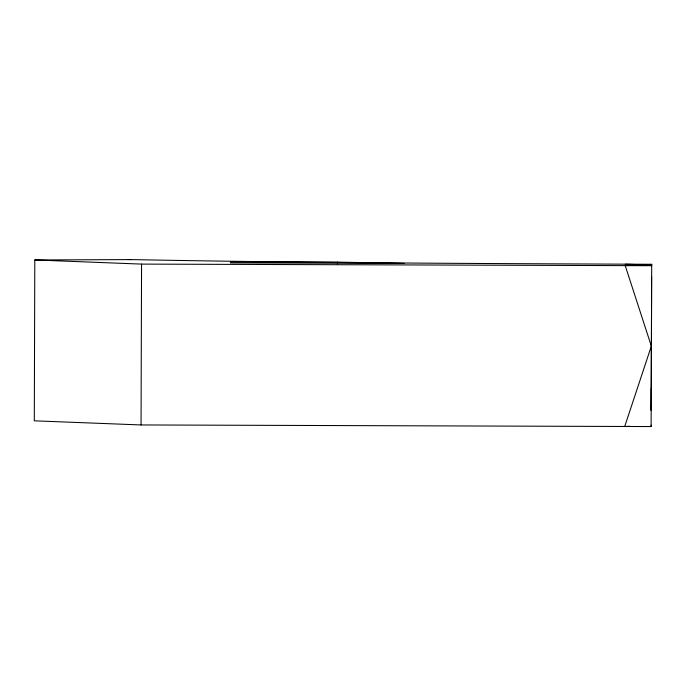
<?xml version="1.0" encoding="UTF-8"?>
<svg xmlns="http://www.w3.org/2000/svg" width="686" height="686" viewBox="0 0 686 686"><rect width="100%" height="100%" fill="white"/><g stroke="black" fill="none" stroke-linecap="round" stroke-linejoin="round"><path stroke-width="1.03" d="M651.366 344.243L651.194 410.477L651.288 387.839M651.443 343.129L651.614 276.895M131.523 259.6L34.806 259.968L34.3 420.827L141.05 424.951L651.1 426.555L651.194 425.149M141.05 424.951L141.556 264.101L34.806 259.968M337.495 264.239L337.503 262.112L230.513 261.778L230.436 262.875L404.226 263.424L337.503 262.112M651.1 426.555L651.7 264.29C477.199 263.475 302.68 263.004 128.213 259.522M651.7 264.29L651.606 265.705L141.556 264.101M630.005 426.349L624.714 426.478L651.348 346.13L625.22 265.619L651.649 265.002L625.323 264.213"/></g></svg>
